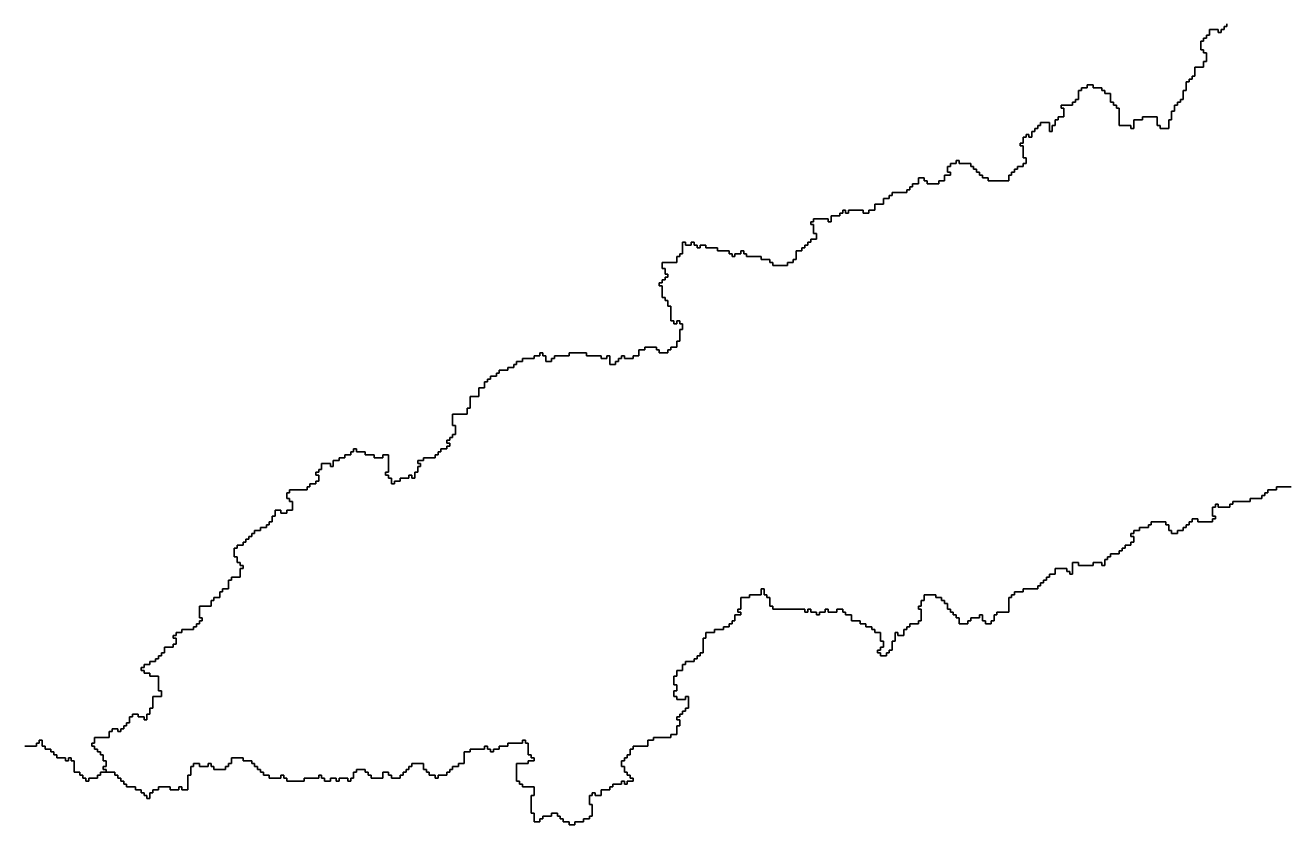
# Model space of a CAD drawing. Header units: inches. Extents: x -98695 to 376223, y 1122520 to 1501782.
# Drawn here: x 321598 to 334946, y 1210958 to 1219424 of the extents above; entities that cross this region are included whole.
import ezdxf

# ---------------------------------------------------------------- set-up
doc = ezdxf.new("R2010")
doc.units = ezdxf.units.IN
doc.header["$MEASUREMENT"] = 0
doc.layers.add('subs1', color=7, linetype='Continuous', true_color=0xc8dcf7)

msp = doc.modelspace()

# ---------------------------------------------------------------- linework, layer by layer
at = {"layer": 'subs1'}
for points in [[(334333, 1219440), (334333, 1219410), (334302, 1219410), (334302, 1219379), (334271, 1219379), (334271, 1219348), (334241, 1219348), (334241, 1219379), (334148, 1219379), (334148, 1219317), (334117, 1219317), (334117, 1219286), (334086, 1219286), (334086, 1219255), (334055, 1219255), (334055, 1219163), (334086, 1219163), (334086, 1219132), (334117, 1219132), (334117, 1219039), (334086, 1219039), (334086, 1218978), (333994, 1218978), (333994, 1218885), (333963, 1218885), (333963, 1218854), (333932, 1218854), (333932, 1218823), (333901, 1218823), (333901, 1218731), (333870, 1218731), (333870, 1218638), (333840, 1218638), (333840, 1218608), (333809, 1218608), (333809, 1218577), (333778, 1218577), (333778, 1218515), (333747, 1218515), (333747, 1218422), (333716, 1218422), (333716, 1218330), (333624, 1218330), (333624, 1218361), (333593, 1218361), (333593, 1218453), (333439, 1218453), (333439, 1218422), (333346, 1218422), (333346, 1218330), (333315, 1218330), (333315, 1218361), (333192, 1218361), (333192, 1218546), (333161, 1218546), (333161, 1218577), (333130, 1218577), (333130, 1218608), (333099, 1218608), (333099, 1218700), (333038, 1218700), (333038, 1218731), (333007, 1218731), (333007, 1218762), (332914, 1218762), (332914, 1218793), (332852, 1218793), (332852, 1218762), (332791, 1218762), (332791, 1218731), (332760, 1218731), (332760, 1218638), (332729, 1218638), (332729, 1218608), (332698, 1218608), (332698, 1218577), (332575, 1218577), (332575, 1218546), (332606, 1218546), (332606, 1218453), (332544, 1218453), (332544, 1218422), (332513, 1218422), (332513, 1218361), (332482, 1218361), (332482, 1218299), (332451, 1218299), (332451, 1218392), (332359, 1218392), (332359, 1218361), (332328, 1218361), (332328, 1218330), (332297, 1218330), (332297, 1218299), (332266, 1218299), (332266, 1218237), (332235, 1218237), (332235, 1218268), (332205, 1218268), (332205, 1218237), (332174, 1218237), (332174, 1218176), (332143, 1218176), (332143, 1218145), (332174, 1218145), (332174, 1218021), (332205, 1218021), (332205, 1217960), (332174, 1217960), (332174, 1217929), (332112, 1217929), (332112, 1217898), (332081, 1217898), (332081, 1217867), (332050, 1217867), (332050, 1217836), (332020, 1217836), (332020, 1217775), (331804, 1217775), (331804, 1217806), (331742, 1217806), (331742, 1217836), (331711, 1217836), (331711, 1217867), (331680, 1217867), (331680, 1217898), (331649, 1217898), (331649, 1217929), (331619, 1217929), (331619, 1217960), (331495, 1217960), (331495, 1217991), (331464, 1217991), (331464, 1217960), (331403, 1217960), (331403, 1217929), (331372, 1217929), (331372, 1217867), (331403, 1217867), (331403, 1217836), (331341, 1217836), (331341, 1217775), (331279, 1217775), (331279, 1217744), (331156, 1217744), (331156, 1217775), (331125, 1217775), (331125, 1217806), (331063, 1217806), (331063, 1217744), (331002, 1217744), (331002, 1217713), (330971, 1217713), (330971, 1217682), (330940, 1217682), (330940, 1217651), (330786, 1217651), (330786, 1217620), (330755, 1217620), (330755, 1217590), (330693, 1217590), (330693, 1217528), (330601, 1217528), (330601, 1217466), (330539, 1217466), (330539, 1217435), (330477, 1217435), (330477, 1217466), (330323, 1217466), (330323, 1217435), (330292, 1217435), (330292, 1217466), (330261, 1217466), (330261, 1217435), (330230, 1217435), (330230, 1217405), (330138, 1217405), (330138, 1217343), (330107, 1217343), (330107, 1217374), (329953, 1217374), (329953, 1217343), (329922, 1217343), (329922, 1217312), (329953, 1217312), (329953, 1217219), (329984, 1217219), (329984, 1217158), (329922, 1217158), (329922, 1217127), (329891, 1217127), (329891, 1217096), (329860, 1217096), (329860, 1217065), (329829, 1217065), (329829, 1217034), (329768, 1217034), (329768, 1216942), (329737, 1216942), (329737, 1216911), (329675, 1216911), (329675, 1216880), (329521, 1216880), (329521, 1216911), (329490, 1216911), (329490, 1216942), (329398, 1216942), (329398, 1216973), (329243, 1216973), (329243, 1217004), (329212, 1217004), (329212, 1217034), (329182, 1217034), (329182, 1217004), (329120, 1217004), (329120, 1216973), (329089, 1216973), (329089, 1217004), (329058, 1217004), (329058, 1217034), (328935, 1217034), (328935, 1217065), (328811, 1217065), (328811, 1217096), (328750, 1217096), (328750, 1217065), (328719, 1217065), (328719, 1217096), (328688, 1217096), (328688, 1217127), (328657, 1217127), (328657, 1217096), (328596, 1217096), (328596, 1217127), (328565, 1217127), (328565, 1217004), (328534, 1217004), (328534, 1216973), (328503, 1216973), (328503, 1216911), (328349, 1216911), (328349, 1216849), (328380, 1216849), (328380, 1216788), (328410, 1216788), (328410, 1216757), (328380, 1216757), (328380, 1216726), (328349, 1216726), (328349, 1216695), (328318, 1216695), (328318, 1216664), (328349, 1216664), (328349, 1216541), (328380, 1216541), (328380, 1216510), (328410, 1216510), (328410, 1216448), (328441, 1216448), (328441, 1216294), (328472, 1216294), (328472, 1216263), (328503, 1216263), (328503, 1216294), (328534, 1216294), (328534, 1216263), (328565, 1216263), (328565, 1216202), (328534, 1216202), (328534, 1216078), (328503, 1216078), (328503, 1216016), (328441, 1216016), (328441, 1215986), (328410, 1215986), (328410, 1215955), (328318, 1215955), (328318, 1215986), (328287, 1215986), (328287, 1216016), (328164, 1216016), (328164, 1215986), (328102, 1215986), (328102, 1215924), (328040, 1215924), (328040, 1215893), (327948, 1215893), (327948, 1215924), (327917, 1215924), (327917, 1215893), (327886, 1215893), (327886, 1215862), (327855, 1215862), (327855, 1215831), (327794, 1215831), (327794, 1215924), (327763, 1215924), (327763, 1215893), (327701, 1215893), (327701, 1215924), (327547, 1215924), (327547, 1215955), (327362, 1215955), (327362, 1215924), (327207, 1215924), (327207, 1215893), (327177, 1215893), (327177, 1215862), (327115, 1215862), (327115, 1215924), (327084, 1215924), (327084, 1215955), (327053, 1215955), (327053, 1215924), (326992, 1215924), (326992, 1215893), (326868, 1215893), (326868, 1215862), (326806, 1215862), (326806, 1215831), (326776, 1215831), (326776, 1215800), (326714, 1215800), (326714, 1215770), (326621, 1215770), (326621, 1215739), (326591, 1215739), (326591, 1215708), (326529, 1215708), (326529, 1215677), (326498, 1215677), (326498, 1215646), (326467, 1215646), (326467, 1215585), (326405, 1215585), (326405, 1215492), (326313, 1215492), (326313, 1215369), (326282, 1215369), (326282, 1215307), (326128, 1215307), (326128, 1215184), (326159, 1215184), (326159, 1215091), (326128, 1215091), (326128, 1215060), (326097, 1215060), (326097, 1215029), (326066, 1215029), (326066, 1214998), (326097, 1214998), (326097, 1214968), (326066, 1214968), (326066, 1214937), (326004, 1214937), (326004, 1214906), (325974, 1214906), (325974, 1214875), (325943, 1214875), (325943, 1214844), (325819, 1214844), (325819, 1214813), (325758, 1214813), (325758, 1214783), (325788, 1214783), (325788, 1214752), (325758, 1214752), (325758, 1214690), (325727, 1214690), (325727, 1214628), (325696, 1214628), (325696, 1214659), (325665, 1214659), (325665, 1214628), (325573, 1214628), (325573, 1214597), (325511, 1214597), (325511, 1214567), (325480, 1214567), (325480, 1214628), (325449, 1214628), (325449, 1214659), (325418, 1214659), (325418, 1214690), (325449, 1214690), (325449, 1214875), (325387, 1214875), (325387, 1214844), (325295, 1214844), (325295, 1214875), (325202, 1214875), (325202, 1214906), (325110, 1214906), (325110, 1214937), (325079, 1214937), (325079, 1214906), (325048, 1214906), (325048, 1214875), (324986, 1214875), (324986, 1214844), (324925, 1214844), (324925, 1214813), (324863, 1214813), (324863, 1214752), (324832, 1214752), (324832, 1214783), (324740, 1214783), (324740, 1214721), (324709, 1214721), (324709, 1214690), (324678, 1214690), (324678, 1214659), (324709, 1214659), (324709, 1214597), (324678, 1214597), (324678, 1214567), (324616, 1214567), (324616, 1214536), (324585, 1214536), (324585, 1214505), (324400, 1214505), (324400, 1214474), (324370, 1214474), (324370, 1214412), (324400, 1214412), (324400, 1214382), (324431, 1214382), (324431, 1214289), (324370, 1214289), (324370, 1214258), (324308, 1214258), (324308, 1214289), (324246, 1214289), (324246, 1214227), (324215, 1214227), (324215, 1214166), (324184, 1214166), (324184, 1214135), (324154, 1214135), (324154, 1214104), (324092, 1214104), (324092, 1214073), (324030, 1214073), (324030, 1214042), (323999, 1214042), (323999, 1214011), (323969, 1214011), (323969, 1213981), (323938, 1213981), (323938, 1213950), (323907, 1213950), (323907, 1213919), (323845, 1213919), (323845, 1213888), (323814, 1213888), (323814, 1213795), (323845, 1213795), (323845, 1213734), (323876, 1213734), (323876, 1213703), (323907, 1213703), (323907, 1213672), (323876, 1213672), (323876, 1213580), (323783, 1213580), (323783, 1213549), (323753, 1213549), (323753, 1213456), (323691, 1213456), (323691, 1213425), (323660, 1213425), (323660, 1213364), (323598, 1213364), (323598, 1213333), (323568, 1213333), (323568, 1213271), (323444, 1213271), (323444, 1213148), (323475, 1213148), (323475, 1213117), (323444, 1213117), (323444, 1213086), (323413, 1213086), (323413, 1213055), (323382, 1213055), (323382, 1213024), (323259, 1213024), (323259, 1212993), (323197, 1212993), (323197, 1212963), (323167, 1212963), (323167, 1212932), (323197, 1212932), (323197, 1212870), (323167, 1212870), (323167, 1212839), (323074, 1212839), (323074, 1212778), (323043, 1212778), (323043, 1212747), (323012, 1212747), (323012, 1212716), (322981, 1212716), (322981, 1212685), (322920, 1212685), (322920, 1212654), (322858, 1212654), (322858, 1212623), (322827, 1212623), (322827, 1212592), (322858, 1212592), (322858, 1212562), (322920, 1212562), (322920, 1212531), (323012, 1212531), (323012, 1212376), (323043, 1212376), (323043, 1212315), (322951, 1212315), (322951, 1212191), (322920, 1212191), (322920, 1212130), (322889, 1212130), (322889, 1212068), (322858, 1212068), (322858, 1212099), (322796, 1212099), (322796, 1212130), (322735, 1212130), (322735, 1212099), (322704, 1212099), (322704, 1212037), (322673, 1212037), (322673, 1212006), (322642, 1212006), (322642, 1211975), (322611, 1211975), (322611, 1211945), (322580, 1211945), (322580, 1211975), (322519, 1211975), (322519, 1211945), (322488, 1211945), (322488, 1211883), (322334, 1211883), (322334, 1211821), (322303, 1211821), (322303, 1211790), (322334, 1211790), (322334, 1211760), (322365, 1211760), (322365, 1211729), (322395, 1211729), (322395, 1211698), (322426, 1211698), (322426, 1211636), (322457, 1211636), (322457, 1211574), (322426, 1211574), (322426, 1211544), (322457, 1211544), (322457, 1211513), (322395, 1211513), (322395, 1211482), (322365, 1211482), (322365, 1211451), (322272, 1211451), (322272, 1211420), (322241, 1211420), (322241, 1211451), (322210, 1211451), (322210, 1211482), (322179, 1211482), (322179, 1211513), (322118, 1211513), (322118, 1211636), (322087, 1211636), (322087, 1211667), (322056, 1211667), (322056, 1211636), (322025, 1211636), (322025, 1211667), (321933, 1211667), (321933, 1211698), (321902, 1211698), (321902, 1211729), (321871, 1211729), (321871, 1211760), (321809, 1211760), (321809, 1211790), (321778, 1211790), (321778, 1211852), (321748, 1211852), (321748, 1211821), (321717, 1211821), (321717, 1211790), (321593, 1211790)], [(321593, 1211790), (321717, 1211790), (321717, 1211821), (321748, 1211821), (321748, 1211852), (321778, 1211852), (321778, 1211790), (321809, 1211790), (321809, 1211760), (321871, 1211760), (321871, 1211729), (321902, 1211729), (321902, 1211698), (321933, 1211698), (321933, 1211667), (322025, 1211667), (322025, 1211636), (322056, 1211636), (322056, 1211667), (322087, 1211667), (322087, 1211636), (322118, 1211636), (322118, 1211513), (322179, 1211513), (322179, 1211482), (322210, 1211482), (322210, 1211451), (322241, 1211451), (322241, 1211420), (322272, 1211420), (322272, 1211451), (322365, 1211451), (322365, 1211482), (322395, 1211482), (322395, 1211513), (322457, 1211513), (322550, 1211513), (322550, 1211482), (322580, 1211482), (322580, 1211451), (322611, 1211451), (322611, 1211420), (322642, 1211420), (322642, 1211389), (322673, 1211389), (322673, 1211359), (322766, 1211359), (322766, 1211328), (322827, 1211328), (322827, 1211297), (322858, 1211297), (322858, 1211266), (322889, 1211266), (322889, 1211235), (322920, 1211235), (322920, 1211297), (322951, 1211297), (322951, 1211328), (323012, 1211328), (323012, 1211359), (323136, 1211359), (323136, 1211328), (323228, 1211328), (323228, 1211359), (323259, 1211359), (323259, 1211328), (323321, 1211328), (323321, 1211482), (323352, 1211482), (323352, 1211574), (323382, 1211574), (323382, 1211605), (323444, 1211605), (323444, 1211574), (323537, 1211574), (323537, 1211605), (323568, 1211605), (323568, 1211574), (323598, 1211574), (323598, 1211544), (323722, 1211544), (323722, 1211574), (323753, 1211574), (323753, 1211605), (323783, 1211605), (323783, 1211667), (323907, 1211667), (323907, 1211636), (323999, 1211636), (323999, 1211605), (324030, 1211605), (324030, 1211574), (324061, 1211574), (324061, 1211544), (324092, 1211544), (324092, 1211513), (324123, 1211513), (324123, 1211482), (324184, 1211482), (324184, 1211451), (324308, 1211451), (324308, 1211482), (324339, 1211482), (324339, 1211451), (324370, 1211451), (324370, 1211420), (324555, 1211420), (324555, 1211451), (324709, 1211451), (324709, 1211482), (324740, 1211482), (324740, 1211451), (324771, 1211451), (324771, 1211420), (324832, 1211420), (324832, 1211451), (324894, 1211451), (324894, 1211420), (324925, 1211420), (324925, 1211451), (325017, 1211451), (325017, 1211420), (325048, 1211420), (325048, 1211451), (325079, 1211451), (325079, 1211513), (325110, 1211513), (325110, 1211544), (325202, 1211544), (325202, 1211513), (325233, 1211513), (325233, 1211482), (325264, 1211482), (325264, 1211451), (325387, 1211451), (325387, 1211513), (325449, 1211513), (325449, 1211482), (325480, 1211482), (325480, 1211451), (325573, 1211451), (325573, 1211482), (325603, 1211482), (325603, 1211513), (325634, 1211513), (325634, 1211544), (325665, 1211544), (325665, 1211574), (325696, 1211574), (325696, 1211605), (325819, 1211605), (325819, 1211544), (325850, 1211544), (325850, 1211513), (325881, 1211513), (325881, 1211482), (325943, 1211482), (325943, 1211451), (325974, 1211451), (325974, 1211482), (326066, 1211482), (326066, 1211513), (326097, 1211513), (326097, 1211544), (326128, 1211544), (326128, 1211574), (326190, 1211574), (326190, 1211605), (326251, 1211605), (326251, 1211729), (326313, 1211729), (326313, 1211760), (326467, 1211760), (326467, 1211790), (326498, 1211790), (326498, 1211760), (326529, 1211760), (326529, 1211729), (326560, 1211729), (326560, 1211760), (326621, 1211760), (326621, 1211790), (326714, 1211790), (326714, 1211821), (326868, 1211821), (326868, 1211852), (326899, 1211852), (326899, 1211821), (326930, 1211821), (326930, 1211698), (326961, 1211698), (326961, 1211667), (326992, 1211667), (326992, 1211636), (326930, 1211636), (326930, 1211605), (326806, 1211605), (326806, 1211420), (326837, 1211420), (326837, 1211389), (326868, 1211389), (326868, 1211359), (326992, 1211359), (326992, 1211266), (326961, 1211266), (326961, 1211081), (326992, 1211081), (326992, 1210988), (327053, 1210988), (327053, 1211019), (327084, 1211019), (327084, 1211050), (327177, 1211050), (327177, 1211081), (327238, 1211081), (327238, 1211050), (327269, 1211050), (327269, 1211019), (327300, 1211019), (327300, 1210988), (327362, 1210988), (327362, 1210958), (327423, 1210958), (327423, 1210988), (327516, 1210988), (327516, 1211019), (327578, 1211019), (327578, 1211050), (327608, 1211050), (327608, 1211173), (327578, 1211173), (327578, 1211266), (327608, 1211266), (327608, 1211297), (327639, 1211297), (327639, 1211266), (327701, 1211266), (327701, 1211328), (327794, 1211328), (327794, 1211359), (327824, 1211359), (327824, 1211389), (327917, 1211389), (327917, 1211420), (327948, 1211420), (327948, 1211389), (327979, 1211389), (327979, 1211420), (328040, 1211420), (328040, 1211451), (328009, 1211451), (328009, 1211482), (327979, 1211482), (327979, 1211513), (327948, 1211513), (327948, 1211574), (327917, 1211574), (327917, 1211636), (327948, 1211636), (327948, 1211667), (327979, 1211667), (327979, 1211698), (328009, 1211698), (328009, 1211760), (328040, 1211760), (328040, 1211790), (328195, 1211790), (328195, 1211852), (328256, 1211852), (328256, 1211883), (328441, 1211883), (328441, 1211914), (328503, 1211914), (328503, 1212006), (328534, 1212006), (328534, 1212068), (328503, 1212068), (328503, 1212099), (328534, 1212099), (328534, 1212130), (328565, 1212130), (328565, 1212161), (328596, 1212161), (328596, 1212191), (328626, 1212191), (328626, 1212315), (328596, 1212315), (328596, 1212284), (328503, 1212284), (328503, 1212315), (328472, 1212315), (328472, 1212376), (328503, 1212376), (328503, 1212438), (328472, 1212438), (328472, 1212531), (328503, 1212531), (328503, 1212592), (328565, 1212592), (328565, 1212654), (328596, 1212654), (328596, 1212685), (328688, 1212685), (328688, 1212716), (328719, 1212716), (328719, 1212747), (328750, 1212747), (328750, 1212778), (328781, 1212778), (328781, 1212932), (328811, 1212932), (328811, 1212993), (328904, 1212993), (328904, 1213024), (328997, 1213024), (328997, 1213055), (329058, 1213055), (329058, 1213086), (329089, 1213086), (329089, 1213117), (329120, 1213117), (329120, 1213179), (329182, 1213179), (329182, 1213209), (329151, 1213209), (329151, 1213240), (329182, 1213240), (329182, 1213364), (329274, 1213364), (329274, 1213394), (329398, 1213394), (329398, 1213456), (329428, 1213456), (329428, 1213394), (329459, 1213394), (329459, 1213364), (329490, 1213364), (329490, 1213271), (329521, 1213271), (329521, 1213240), (329860, 1213240), (329860, 1213209), (329891, 1213209), (329891, 1213240), (329922, 1213240), (329922, 1213209), (329984, 1213209), (329984, 1213179), (330015, 1213179), (330015, 1213209), (330076, 1213209), (330076, 1213240), (330107, 1213240), (330107, 1213209), (330200, 1213209), (330200, 1213240), (330261, 1213240), (330261, 1213209), (330292, 1213209), (330292, 1213179), (330354, 1213179), (330354, 1213117), (330446, 1213117), (330446, 1213086), (330508, 1213086), (330508, 1213055), (330570, 1213055), (330570, 1213024), (330601, 1213024), (330601, 1212993), (330662, 1212993), (330662, 1212901), (330693, 1212901), (330693, 1212839), (330662, 1212839), (330662, 1212808), (330631, 1212808), (330631, 1212778), (330662, 1212778), (330662, 1212747), (330724, 1212747), (330724, 1212778), (330755, 1212778), (330755, 1212808), (330786, 1212808), (330786, 1212901), (330817, 1212901), (330817, 1212993), (330847, 1212993), (330847, 1212963), (330909, 1212963), (330909, 1213024), (330940, 1213024), (330940, 1213055), (330971, 1213055), (330971, 1213086), (331063, 1213086), (331063, 1213117), (331094, 1213117), (331094, 1213240), (331063, 1213240), (331063, 1213271), (331094, 1213271), (331094, 1213333), (331125, 1213333), (331125, 1213394), (331248, 1213394), (331248, 1213364), (331310, 1213364), (331310, 1213333), (331341, 1213333), (331341, 1213302), (331372, 1213302), (331372, 1213240), (331403, 1213240), (331403, 1213209), (331433, 1213209), (331433, 1213179), (331464, 1213179), (331464, 1213148), (331495, 1213148), (331495, 1213086), (331588, 1213086), (331588, 1213117), (331619, 1213117), (331619, 1213148), (331711, 1213148), (331711, 1213179), (331742, 1213179), (331742, 1213117), (331773, 1213117), (331773, 1213086), (331834, 1213086), (331834, 1213117), (331865, 1213117), (331865, 1213179), (331896, 1213179), (331896, 1213209), (332020, 1213209), (332020, 1213364), (332050, 1213364), (332050, 1213394), (332081, 1213394), (332081, 1213425), (332174, 1213425), (332174, 1213456), (332328, 1213456), (332328, 1213487), (332359, 1213487), (332359, 1213518), (332390, 1213518), (332390, 1213549), (332421, 1213549), (332421, 1213580), (332451, 1213580), (332451, 1213610), (332513, 1213610), (332513, 1213672), (332636, 1213672), (332636, 1213641), (332667, 1213641), (332667, 1213610), (332698, 1213610), (332698, 1213734), (332760, 1213734), (332760, 1213703), (332914, 1213703), (332914, 1213734), (333007, 1213734), (333007, 1213703), (333038, 1213703), (333038, 1213765), (333068, 1213765), (333068, 1213795), (333099, 1213795), (333099, 1213826), (333192, 1213826), (333192, 1213857), (333223, 1213857), (333223, 1213888), (333253, 1213888), (333253, 1213919), (333315, 1213919), (333315, 1213950), (333346, 1213950), (333346, 1214011), (333315, 1214011), (333315, 1214042), (333346, 1214042), (333346, 1214073), (333408, 1214073), (333408, 1214104), (333500, 1214104), (333500, 1214135), (333531, 1214135), (333531, 1214166), (333685, 1214166), (333685, 1214135), (333716, 1214135), (333716, 1214073), (333747, 1214073), (333747, 1214042), (333809, 1214042), (333809, 1214073), (333870, 1214073), (333870, 1214104), (333901, 1214104), (333901, 1214135), (333932, 1214135), (333932, 1214166), (333963, 1214166), (333963, 1214196), (334025, 1214196), (334025, 1214166), (334179, 1214166), (334179, 1214196), (334210, 1214196), (334210, 1214227), (334179, 1214227), (334179, 1214320), (334210, 1214320), (334210, 1214351), (334241, 1214351), (334241, 1214320), (334364, 1214320), (334364, 1214351), (334395, 1214351), (334395, 1214382), (334580, 1214382), (334580, 1214412), (334703, 1214412), (334703, 1214443), (334734, 1214443), (334734, 1214474), (334765, 1214474), (334765, 1214505), (334857, 1214505), (334857, 1214536), (335012, 1214536)]]:
    msp.add_lwpolyline(points, dxfattribs=at)
msp.add_polyline3d([(335012, 1214536, 0), (334857, 1214536, 0), (334857, 1214505, 0), (334765, 1214505, 0), (334765, 1214474, 0), (334734, 1214474, 0), (334734, 1214443, 0), (334703, 1214443, 0), (334703, 1214412, 0), (334580, 1214412, 0), (334580, 1214382, 0), (334395, 1214382, 0), (334395, 1214351, 0), (334364, 1214351, 0), (334364, 1214320, 0), (334241, 1214320, 0), (334241, 1214351, 0), (334210, 1214351, 0), (334210, 1214320, 0), (334179, 1214320, 0), (334179, 1214227, 0), (334210, 1214227, 0), (334210, 1214196, 0), (334179, 1214196, 0), (334179, 1214166, 0), (334025, 1214166, 0), (334025, 1214196, 0), (333963, 1214196, 0), (333963, 1214166, 0), (333932, 1214166, 0), (333932, 1214135, 0), (333901, 1214135, 0), (333901, 1214104, 0), (333870, 1214104, 0), (333870, 1214073, 0), (333809, 1214073, 0), (333809, 1214042, 0), (333747, 1214042, 0), (333747, 1214073, 0), (333716, 1214073, 0), (333716, 1214135, 0), (333685, 1214135, 0), (333685, 1214166, 0), (333531, 1214166, 0), (333531, 1214135, 0), (333500, 1214135, 0), (333500, 1214104, 0), (333408, 1214104, 0), (333408, 1214073, 0), (333346, 1214073, 0), (333346, 1214042, 0), (333315, 1214042, 0), (333315, 1214011, 0), (333346, 1214011, 0), (333346, 1213950, 0), (333315, 1213950, 0), (333315, 1213919, 0), (333253, 1213919, 0), (333253, 1213888, 0), (333223, 1213888, 0), (333223, 1213857, 0), (333192, 1213857, 0), (333192, 1213826, 0), (333099, 1213826, 0), (333099, 1213795, 0), (333068, 1213795, 0), (333068, 1213765, 0), (333038, 1213765, 0), (333038, 1213703, 0), (333007, 1213703, 0), (333007, 1213734, 0), (332914, 1213734, 0), (332914, 1213703, 0), (332760, 1213703, 0), (332760, 1213734, 0), (332698, 1213734, 0), (332698, 1213610, 0), (332667, 1213610, 0), (332667, 1213641, 0), (332636, 1213641, 0), (332636, 1213672, 0), (332513, 1213672, 0), (332513, 1213610, 0), (332451, 1213610, 0), (332451, 1213580, 0), (332421, 1213580, 0), (332421, 1213549, 0), (332390, 1213549, 0), (332390, 1213518, 0), (332359, 1213518, 0), (332359, 1213487, 0), (332328, 1213487, 0), (332328, 1213456, 0), (332174, 1213456, 0), (332174, 1213425, 0), (332081, 1213425, 0), (332081, 1213394, 0), (332050, 1213394, 0), (332050, 1213364, 0), (332020, 1213364, 0), (332020, 1213209, 0), (331896, 1213209, 0), (331896, 1213179, 0), (331865, 1213179, 0), (331865, 1213117, 0), (331834, 1213117, 0), (331834, 1213086, 0), (331773, 1213086, 0), (331773, 1213117, 0), (331742, 1213117, 0), (331742, 1213179, 0), (331711, 1213179, 0), (331711, 1213148, 0), (331619, 1213148, 0), (331619, 1213117, 0), (331588, 1213117, 0), (331588, 1213086, 0), (331495, 1213086, 0), (331495, 1213148, 0), (331464, 1213148, 0), (331464, 1213179, 0), (331433, 1213179, 0), (331433, 1213209, 0), (331403, 1213209, 0), (331403, 1213240, 0), (331372, 1213240, 0), (331372, 1213302, 0), (331341, 1213302, 0), (331341, 1213333, 0), (331310, 1213333, 0), (331310, 1213364, 0), (331248, 1213364, 0), (331248, 1213394, 0), (331125, 1213394, 0), (331125, 1213333, 0), (331094, 1213333, 0), (331094, 1213271, 0), (331063, 1213271, 0), (331063, 1213240, 0), (331094, 1213240, 0), (331094, 1213117, 0), (331063, 1213117, 0), (331063, 1213086, 0), (330971, 1213086, 0), (330971, 1213055, 0), (330940, 1213055, 0), (330940, 1213024, 0), (330909, 1213024, 0), (330909, 1212963, 0), (330847, 1212963, 0), (330847, 1212993, 0), (330817, 1212993, 0), (330817, 1212901, 0), (330786, 1212901, 0), (330786, 1212808, 0), (330755, 1212808, 0), (330755, 1212778, 0), (330724, 1212778, 0), (330724, 1212747, 0), (330662, 1212747, 0), (330662, 1212778, 0), (330631, 1212778, 0), (330631, 1212808, 0), (330662, 1212808, 0), (330662, 1212839, 0), (330693, 1212839, 0), (330693, 1212901, 0), (330662, 1212901, 0), (330662, 1212993, 0), (330601, 1212993, 0), (330601, 1213024, 0), (330570, 1213024, 0), (330570, 1213055, 0), (330508, 1213055, 0), (330508, 1213086, 0), (330446, 1213086, 0), (330446, 1213117, 0), (330354, 1213117, 0), (330354, 1213179, 0), (330292, 1213179, 0), (330292, 1213209, 0), (330261, 1213209, 0), (330261, 1213240, 0), (330200, 1213240, 0), (330200, 1213209, 0), (330107, 1213209, 0), (330107, 1213240, 0), (330076, 1213240, 0), (330076, 1213209, 0), (330015, 1213209, 0), (330015, 1213179, 0), (329984, 1213179, 0), (329984, 1213209, 0), (329922, 1213209, 0), (329922, 1213240, 0), (329891, 1213240, 0), (329891, 1213209, 0), (329860, 1213209, 0), (329860, 1213240, 0), (329521, 1213240, 0), (329521, 1213271, 0), (329490, 1213271, 0), (329490, 1213364, 0), (329459, 1213364, 0), (329459, 1213394, 0), (329428, 1213394, 0), (329428, 1213456, 0), (329398, 1213456, 0), (329398, 1213394, 0), (329274, 1213394, 0), (329274, 1213364, 0), (329182, 1213364, 0), (329182, 1213240, 0), (329151, 1213240, 0), (329151, 1213209, 0), (329182, 1213209, 0), (329182, 1213179, 0), (329120, 1213179, 0), (329120, 1213117, 0), (329089, 1213117, 0), (329089, 1213086, 0), (329058, 1213086, 0), (329058, 1213055, 0), (328997, 1213055, 0), (328997, 1213024, 0), (328904, 1213024, 0), (328904, 1212993, 0), (328811, 1212993, 0), (328811, 1212932, 0), (328781, 1212932, 0), (328781, 1212778, 0), (328750, 1212778, 0), (328750, 1212747, 0), (328719, 1212747, 0), (328719, 1212716, 0), (328688, 1212716, 0), (328688, 1212685, 0), (328596, 1212685, 0), (328596, 1212654, 0), (328565, 1212654, 0), (328565, 1212592, 0), (328503, 1212592, 0), (328503, 1212531, 0), (328472, 1212531, 0), (328472, 1212438, 0), (328503, 1212438, 0), (328503, 1212376, 0), (328472, 1212376, 0), (328472, 1212315, 0), (328503, 1212315, 0), (328503, 1212284, 0), (328596, 1212284, 0), (328596, 1212315, 0), (328626, 1212315, 0), (328626, 1212191, 0), (328596, 1212191, 0), (328596, 1212161, 0), (328565, 1212161, 0), (328565, 1212130, 0), (328534, 1212130, 0), (328534, 1212099, 0), (328503, 1212099, 0), (328503, 1212068, 0), (328534, 1212068, 0), (328534, 1212006, 0), (328503, 1212006, 0), (328503, 1211914, 0), (328441, 1211914, 0), (328441, 1211883, 0), (328256, 1211883, 0), (328256, 1211852, 0), (328195, 1211852, 0), (328195, 1211790, 0), (328040, 1211790, 0), (328040, 1211760, 0), (328009, 1211760, 0), (328009, 1211698, 0), (327979, 1211698, 0), (327979, 1211667, 0), (327948, 1211667, 0), (327948, 1211636, 0), (327917, 1211636, 0), (327917, 1211574, 0), (327948, 1211574, 0), (327948, 1211513, 0), (327979, 1211513, 0), (327979, 1211482, 0), (328009, 1211482, 0), (328009, 1211451, 0), (328040, 1211451, 0), (328040, 1211420, 0), (327979, 1211420, 0), (327979, 1211389, 0), (327948, 1211389, 0), (327948, 1211420, 0), (327917, 1211420, 0), (327917, 1211389, 0), (327824, 1211389, 0), (327824, 1211359, 0), (327794, 1211359, 0), (327794, 1211328, 0), (327701, 1211328, 0), (327701, 1211266, 0), (327639, 1211266, 0), (327639, 1211297, 0), (327608, 1211297, 0), (327608, 1211266, 0), (327578, 1211266, 0), (327578, 1211173, 0), (327608, 1211173, 0), (327608, 1211050, 0), (327578, 1211050, 0), (327578, 1211019, 0), (327516, 1211019, 0), (327516, 1210988, 0), (327423, 1210988, 0), (327423, 1210958, 0), (327362, 1210958, 0), (327362, 1210988, 0), (327300, 1210988, 0), (327300, 1211019, 0), (327269, 1211019, 0), (327269, 1211050, 0), (327238, 1211050, 0), (327238, 1211081, 0), (327177, 1211081, 0), (327177, 1211050, 0), (327084, 1211050, 0), (327084, 1211019, 0), (327053, 1211019, 0), (327053, 1210988, 0), (326992, 1210988, 0), (326992, 1211081, 0), (326961, 1211081, 0), (326961, 1211266, 0), (326992, 1211266, 0), (326992, 1211359, 0), (326868, 1211359, 0), (326868, 1211389, 0), (326837, 1211389, 0), (326837, 1211420, 0), (326806, 1211420, 0), (326806, 1211605, 0), (326930, 1211605, 0), (326930, 1211636, 0), (326992, 1211636, 0), (326992, 1211667, 0), (326961, 1211667, 0), (326961, 1211698, 0), (326930, 1211698, 0), (326930, 1211821, 0), (326899, 1211821, 0), (326899, 1211852, 0), (326868, 1211852, 0), (326868, 1211821, 0), (326714, 1211821, 0), (326714, 1211790, 0), (326621, 1211790, 0), (326621, 1211760, 0), (326560, 1211760, 0), (326560, 1211729, 0), (326529, 1211729, 0), (326529, 1211760, 0), (326498, 1211760, 0), (326498, 1211790, 0), (326467, 1211790, 0), (326467, 1211760, 0), (326313, 1211760, 0), (326313, 1211729, 0), (326251, 1211729, 0), (326251, 1211605, 0), (326190, 1211605, 0), (326190, 1211574, 0), (326128, 1211574, 0), (326128, 1211544, 0), (326097, 1211544, 0), (326097, 1211513, 0), (326066, 1211513, 0), (326066, 1211482, 0), (325974, 1211482, 0), (325974, 1211451, 0), (325943, 1211451, 0), (325943, 1211482, 0), (325881, 1211482, 0), (325881, 1211513, 0), (325850, 1211513, 0), (325850, 1211544, 0), (325819, 1211544, 0), (325819, 1211605, 0), (325696, 1211605, 0), (325696, 1211574, 0), (325665, 1211574, 0), (325665, 1211544, 0), (325634, 1211544, 0), (325634, 1211513, 0), (325603, 1211513, 0), (325603, 1211482, 0), (325573, 1211482, 0), (325573, 1211451, 0), (325480, 1211451, 0), (325480, 1211482, 0), (325449, 1211482, 0), (325449, 1211513, 0), (325387, 1211513, 0), (325387, 1211451, 0), (325264, 1211451, 0), (325264, 1211482, 0), (325233, 1211482, 0), (325233, 1211513, 0), (325202, 1211513, 0), (325202, 1211544, 0), (325110, 1211544, 0), (325110, 1211513, 0), (325079, 1211513, 0), (325079, 1211451, 0), (325048, 1211451, 0), (325048, 1211420, 0), (325017, 1211420, 0), (325017, 1211451, 0), (324925, 1211451, 0), (324925, 1211420, 0), (324894, 1211420, 0), (324894, 1211451, 0), (324832, 1211451, 0), (324832, 1211420, 0), (324771, 1211420, 0), (324771, 1211451, 0), (324740, 1211451, 0), (324740, 1211482, 0), (324709, 1211482, 0), (324709, 1211451, 0), (324555, 1211451, 0), (324555, 1211420, 0), (324370, 1211420, 0), (324370, 1211451, 0), (324339, 1211451, 0), (324339, 1211482, 0), (324308, 1211482, 0), (324308, 1211451, 0), (324184, 1211451, 0), (324184, 1211482, 0), (324123, 1211482, 0), (324123, 1211513, 0), (324092, 1211513, 0), (324092, 1211544, 0), (324061, 1211544, 0), (324061, 1211574, 0), (324030, 1211574, 0), (324030, 1211605, 0), (323999, 1211605, 0), (323999, 1211636, 0), (323907, 1211636, 0), (323907, 1211667, 0), (323783, 1211667, 0), (323783, 1211605, 0), (323753, 1211605, 0), (323753, 1211574, 0), (323722, 1211574, 0), (323722, 1211544, 0), (323598, 1211544, 0), (323598, 1211574, 0), (323568, 1211574, 0), (323568, 1211605, 0), (323537, 1211605, 0), (323537, 1211574, 0), (323444, 1211574, 0), (323444, 1211605, 0), (323382, 1211605, 0), (323382, 1211574, 0), (323352, 1211574, 0), (323352, 1211482, 0), (323321, 1211482, 0), (323321, 1211328, 0), (323259, 1211328, 0), (323259, 1211359, 0), (323228, 1211359, 0), (323228, 1211328, 0), (323136, 1211328, 0), (323136, 1211359, 0), (323012, 1211359, 0), (323012, 1211328, 0), (322951, 1211328, 0), (322951, 1211297, 0), (322920, 1211297, 0), (322920, 1211235, 0), (322889, 1211235, 0), (322889, 1211266, 0), (322858, 1211266, 0), (322858, 1211297, 0), (322827, 1211297, 0), (322827, 1211328, 0), (322766, 1211328, 0), (322766, 1211359, 0), (322673, 1211359, 0), (322673, 1211389, 0), (322642, 1211389, 0), (322642, 1211420, 0), (322611, 1211420, 0), (322611, 1211451, 0), (322580, 1211451, 0), (322580, 1211482, 0), (322550, 1211482, 0), (322550, 1211513, 0), (322457, 1211513, 0), (322457, 1211544, 0), (322426, 1211544, 0), (322426, 1211574, 0), (322457, 1211574, 0), (322457, 1211636, 0), (322426, 1211636, 0), (322426, 1211698, 0), (322395, 1211698, 0), (322395, 1211729, 0), (322365, 1211729, 0), (322365, 1211760, 0), (322334, 1211760, 0), (322334, 1211790, 0), (322303, 1211790, 0), (322303, 1211821, 0), (322334, 1211821, 0), (322334, 1211883, 0), (322488, 1211883, 0), (322488, 1211945, 0), (322519, 1211945, 0), (322519, 1211975, 0), (322580, 1211975, 0), (322580, 1211945, 0), (322611, 1211945, 0), (322611, 1211975, 0), (322642, 1211975, 0), (322642, 1212006, 0), (322673, 1212006, 0), (322673, 1212037, 0), (322704, 1212037, 0), (322704, 1212099, 0), (322735, 1212099, 0), (322735, 1212130, 0), (322796, 1212130, 0), (322796, 1212099, 0), (322858, 1212099, 0), (322858, 1212068, 0), (322889, 1212068, 0), (322889, 1212130, 0), (322920, 1212130, 0), (322920, 1212191, 0), (322951, 1212191, 0), (322951, 1212315, 0), (323043, 1212315, 0), (323043, 1212376, 0), (323012, 1212376, 0), (323012, 1212531, 0), (322920, 1212531, 0), (322920, 1212562, 0), (322858, 1212562, 0), (322858, 1212592, 0), (322827, 1212592, 0), (322827, 1212623, 0), (322858, 1212623, 0), (322858, 1212654, 0), (322920, 1212654, 0), (322920, 1212685, 0), (322981, 1212685, 0), (322981, 1212716, 0), (323012, 1212716, 0), (323012, 1212747, 0), (323043, 1212747, 0), (323043, 1212778, 0), (323074, 1212778, 0), (323074, 1212839, 0), (323167, 1212839, 0), (323167, 1212870, 0), (323197, 1212870, 0), (323197, 1212932, 0), (323167, 1212932, 0), (323167, 1212963, 0), (323197, 1212963, 0), (323197, 1212993, 0), (323259, 1212993, 0), (323259, 1213024, 0), (323382, 1213024, 0), (323382, 1213055, 0), (323413, 1213055, 0), (323413, 1213086, 0), (323444, 1213086, 0), (323444, 1213117, 0), (323475, 1213117, 0), (323475, 1213148, 0), (323444, 1213148, 0), (323444, 1213271, 0), (323568, 1213271, 0), (323568, 1213333, 0), (323598, 1213333, 0), (323598, 1213364, 0), (323660, 1213364, 0), (323660, 1213425, 0), (323691, 1213425, 0), (323691, 1213456, 0), (323753, 1213456, 0), (323753, 1213549, 0), (323783, 1213549, 0), (323783, 1213580, 0), (323876, 1213580, 0), (323876, 1213672, 0), (323907, 1213672, 0), (323907, 1213703, 0), (323876, 1213703, 0), (323876, 1213734, 0), (323845, 1213734, 0), (323845, 1213795, 0), (323814, 1213795, 0), (323814, 1213888, 0), (323845, 1213888, 0), (323845, 1213919, 0), (323907, 1213919, 0), (323907, 1213950, 0), (323938, 1213950, 0), (323938, 1213981, 0), (323969, 1213981, 0), (323969, 1214011, 0), (323999, 1214011, 0), (323999, 1214042, 0), (324030, 1214042, 0), (324030, 1214073, 0), (324092, 1214073, 0), (324092, 1214104, 0), (324154, 1214104, 0), (324154, 1214135, 0), (324184, 1214135, 0), (324184, 1214166, 0), (324215, 1214166, 0), (324215, 1214227, 0), (324246, 1214227, 0), (324246, 1214289, 0), (324308, 1214289, 0), (324308, 1214258, 0), (324370, 1214258, 0), (324370, 1214289, 0), (324431, 1214289, 0), (324431, 1214382, 0), (324400, 1214382, 0), (324400, 1214412, 0), (324370, 1214412, 0), (324370, 1214474, 0), (324400, 1214474, 0), (324400, 1214505, 0), (324585, 1214505, 0), (324585, 1214536, 0), (324616, 1214536, 0), (324616, 1214567, 0), (324678, 1214567, 0), (324678, 1214597, 0), (324709, 1214597, 0), (324709, 1214659, 0), (324678, 1214659, 0), (324678, 1214690, 0), (324709, 1214690, 0), (324709, 1214721, 0), (324740, 1214721, 0), (324740, 1214783, 0), (324832, 1214783, 0), (324832, 1214752, 0), (324863, 1214752, 0), (324863, 1214813, 0), (324925, 1214813, 0), (324925, 1214844, 0), (324986, 1214844, 0), (324986, 1214875, 0), (325048, 1214875, 0), (325048, 1214906, 0), (325079, 1214906, 0), (325079, 1214937, 0), (325110, 1214937, 0), (325110, 1214906, 0), (325202, 1214906, 0), (325202, 1214875, 0), (325295, 1214875, 0), (325295, 1214844, 0), (325387, 1214844, 0), (325387, 1214875, 0), (325449, 1214875, 0), (325449, 1214690, 0), (325418, 1214690, 0), (325418, 1214659, 0), (325449, 1214659, 0), (325449, 1214628, 0), (325480, 1214628, 0), (325480, 1214567, 0), (325511, 1214567, 0), (325511, 1214597, 0), (325573, 1214597, 0), (325573, 1214628, 0), (325665, 1214628, 0), (325665, 1214659, 0), (325696, 1214659, 0), (325696, 1214628, 0), (325727, 1214628, 0), (325727, 1214690, 0), (325758, 1214690, 0), (325758, 1214752, 0), (325788, 1214752, 0), (325788, 1214783, 0), (325758, 1214783, 0), (325758, 1214813, 0), (325819, 1214813, 0), (325819, 1214844, 0), (325943, 1214844, 0), (325943, 1214875, 0), (325974, 1214875, 0), (325974, 1214906, 0), (326004, 1214906, 0), (326004, 1214937, 0), (326066, 1214937, 0), (326066, 1214968, 0), (326097, 1214968, 0), (326097, 1214998, 0), (326066, 1214998, 0), (326066, 1215029, 0), (326097, 1215029, 0), (326097, 1215060, 0), (326128, 1215060, 0), (326128, 1215091, 0), (326159, 1215091, 0), (326159, 1215184, 0), (326128, 1215184, 0), (326128, 1215307, 0), (326282, 1215307, 0), (326282, 1215369, 0), (326313, 1215369, 0), (326313, 1215492, 0), (326405, 1215492, 0), (326405, 1215585, 0), (326467, 1215585, 0), (326467, 1215646, 0), (326498, 1215646, 0), (326498, 1215677, 0), (326529, 1215677, 0), (326529, 1215708, 0), (326591, 1215708, 0), (326591, 1215739, 0), (326621, 1215739, 0), (326621, 1215770, 0), (326714, 1215770, 0), (326714, 1215800, 0), (326776, 1215800, 0), (326776, 1215831, 0), (326806, 1215831, 0), (326806, 1215862, 0), (326868, 1215862, 0), (326868, 1215893, 0), (326992, 1215893, 0), (326992, 1215924, 0), (327053, 1215924, 0), (327053, 1215955, 0), (327084, 1215955, 0), (327084, 1215924, 0), (327115, 1215924, 0), (327115, 1215862, 0), (327177, 1215862, 0), (327177, 1215893, 0), (327207, 1215893, 0), (327207, 1215924, 0), (327362, 1215924, 0), (327362, 1215955, 0), (327547, 1215955, 0), (327547, 1215924, 0), (327701, 1215924, 0), (327701, 1215893, 0), (327763, 1215893, 0), (327763, 1215924, 0), (327794, 1215924, 0), (327794, 1215831, 0), (327855, 1215831, 0), (327855, 1215862, 0), (327886, 1215862, 0), (327886, 1215893, 0), (327917, 1215893, 0), (327917, 1215924, 0), (327948, 1215924, 0), (327948, 1215893, 0), (328040, 1215893, 0), (328040, 1215924, 0), (328102, 1215924, 0), (328102, 1215986, 0), (328164, 1215986, 0), (328164, 1216016, 0), (328287, 1216016, 0), (328287, 1215986, 0), (328318, 1215986, 0), (328318, 1215955, 0), (328410, 1215955, 0), (328410, 1215986, 0), (328441, 1215986, 0), (328441, 1216016, 0), (328503, 1216016, 0), (328503, 1216078, 0), (328534, 1216078, 0), (328534, 1216202, 0), (328565, 1216202, 0), (328565, 1216263, 0), (328534, 1216263, 0), (328534, 1216294, 0), (328503, 1216294, 0), (328503, 1216263, 0), (328472, 1216263, 0), (328472, 1216294, 0), (328441, 1216294, 0), (328441, 1216448, 0), (328410, 1216448, 0), (328410, 1216510, 0), (328380, 1216510, 0), (328380, 1216541, 0), (328349, 1216541, 0), (328349, 1216664, 0), (328318, 1216664, 0), (328318, 1216695, 0), (328349, 1216695, 0), (328349, 1216726, 0), (328380, 1216726, 0), (328380, 1216757, 0), (328410, 1216757, 0), (328410, 1216788, 0), (328380, 1216788, 0), (328380, 1216849, 0), (328349, 1216849, 0), (328349, 1216911, 0), (328503, 1216911, 0), (328503, 1216973, 0), (328534, 1216973, 0), (328534, 1217004, 0), (328565, 1217004, 0), (328565, 1217127, 0), (328596, 1217127, 0), (328596, 1217096, 0), (328657, 1217096, 0), (328657, 1217127, 0), (328688, 1217127, 0), (328688, 1217096, 0), (328719, 1217096, 0), (328719, 1217065, 0), (328750, 1217065, 0), (328750, 1217096, 0), (328811, 1217096, 0), (328811, 1217065, 0), (328935, 1217065, 0), (328935, 1217034, 0), (329058, 1217034, 0), (329058, 1217004, 0), (329089, 1217004, 0), (329089, 1216973, 0), (329120, 1216973, 0), (329120, 1217004, 0), (329182, 1217004, 0), (329182, 1217034, 0), (329212, 1217034, 0), (329212, 1217004, 0), (329243, 1217004, 0), (329243, 1216973, 0), (329398, 1216973, 0), (329398, 1216942, 0), (329490, 1216942, 0), (329490, 1216911, 0), (329521, 1216911, 0), (329521, 1216880, 0), (329675, 1216880, 0), (329675, 1216911, 0), (329737, 1216911, 0), (329737, 1216942, 0), (329768, 1216942, 0), (329768, 1217034, 0), (329829, 1217034, 0), (329829, 1217065, 0), (329860, 1217065, 0), (329860, 1217096, 0), (329891, 1217096, 0), (329891, 1217127, 0), (329922, 1217127, 0), (329922, 1217158, 0), (329984, 1217158, 0), (329984, 1217219, 0), (329953, 1217219, 0), (329953, 1217312, 0), (329922, 1217312, 0), (329922, 1217343, 0), (329953, 1217343, 0), (329953, 1217374, 0), (330107, 1217374, 0), (330107, 1217343, 0), (330138, 1217343, 0), (330138, 1217405, 0), (330230, 1217405, 0), (330230, 1217435, 0), (330261, 1217435, 0), (330261, 1217466, 0), (330292, 1217466, 0), (330292, 1217435, 0), (330323, 1217435, 0), (330323, 1217466, 0), (330477, 1217466, 0), (330477, 1217435, 0), (330539, 1217435, 0), (330539, 1217466, 0), (330601, 1217466, 0), (330601, 1217528, 0), (330693, 1217528, 0), (330693, 1217590, 0), (330755, 1217590, 0), (330755, 1217620, 0), (330786, 1217620, 0), (330786, 1217651, 0), (330940, 1217651, 0), (330940, 1217682, 0), (330971, 1217682, 0), (330971, 1217713, 0), (331002, 1217713, 0), (331002, 1217744, 0), (331063, 1217744, 0), (331063, 1217806, 0), (331125, 1217806, 0), (331125, 1217775, 0), (331156, 1217775, 0), (331156, 1217744, 0), (331279, 1217744, 0), (331279, 1217775, 0), (331341, 1217775, 0), (331341, 1217836, 0), (331403, 1217836, 0), (331403, 1217867, 0), (331372, 1217867, 0), (331372, 1217929, 0), (331403, 1217929, 0), (331403, 1217960, 0), (331464, 1217960, 0), (331464, 1217991, 0), (331495, 1217991, 0), (331495, 1217960, 0), (331619, 1217960, 0), (331619, 1217929, 0), (331649, 1217929, 0), (331649, 1217898, 0), (331680, 1217898, 0), (331680, 1217867, 0), (331711, 1217867, 0), (331711, 1217836, 0), (331742, 1217836, 0), (331742, 1217806, 0), (331804, 1217806, 0), (331804, 1217775, 0), (332020, 1217775, 0), (332020, 1217836, 0), (332050, 1217836, 0), (332050, 1217867, 0), (332081, 1217867, 0), (332081, 1217898, 0), (332112, 1217898, 0), (332112, 1217929, 0), (332174, 1217929, 0), (332174, 1217960, 0), (332205, 1217960, 0), (332205, 1218021, 0), (332174, 1218021, 0), (332174, 1218145, 0), (332143, 1218145, 0), (332143, 1218176, 0), (332174, 1218176, 0), (332174, 1218237, 0), (332205, 1218237, 0), (332205, 1218268, 0), (332235, 1218268, 0), (332235, 1218237, 0), (332266, 1218237, 0), (332266, 1218299, 0), (332297, 1218299, 0), (332297, 1218330, 0), (332328, 1218330, 0), (332328, 1218361, 0), (332359, 1218361, 0), (332359, 1218392, 0), (332451, 1218392, 0), (332451, 1218299, 0), (332482, 1218299, 0), (332482, 1218361, 0), (332513, 1218361, 0), (332513, 1218422, 0), (332544, 1218422, 0), (332544, 1218453, 0), (332606, 1218453, 0), (332606, 1218546, 0), (332575, 1218546, 0), (332575, 1218577, 0), (332698, 1218577, 0), (332698, 1218608, 0), (332729, 1218608, 0), (332729, 1218638, 0), (332760, 1218638, 0), (332760, 1218731, 0), (332791, 1218731, 0), (332791, 1218762, 0), (332852, 1218762, 0), (332852, 1218793, 0), (332914, 1218793, 0), (332914, 1218762, 0), (333007, 1218762, 0), (333007, 1218731, 0), (333038, 1218731, 0), (333038, 1218700, 0), (333099, 1218700, 0), (333099, 1218608, 0), (333130, 1218608, 0), (333130, 1218577, 0), (333161, 1218577, 0), (333161, 1218546, 0), (333192, 1218546, 0), (333192, 1218361, 0), (333315, 1218361, 0), (333315, 1218330, 0), (333346, 1218330, 0), (333346, 1218422, 0), (333439, 1218422, 0), (333439, 1218453, 0), (333593, 1218453, 0), (333593, 1218361, 0), (333624, 1218361, 0), (333624, 1218330, 0), (333716, 1218330, 0), (333716, 1218422, 0), (333747, 1218422, 0), (333747, 1218515, 0), (333778, 1218515, 0), (333778, 1218577, 0), (333809, 1218577, 0), (333809, 1218608, 0), (333840, 1218608, 0), (333840, 1218638, 0), (333870, 1218638, 0), (333870, 1218731, 0), (333901, 1218731, 0), (333901, 1218823, 0), (333932, 1218823, 0), (333932, 1218854, 0), (333963, 1218854, 0), (333963, 1218885, 0), (333994, 1218885, 0), (333994, 1218978, 0), (334086, 1218978, 0), (334086, 1219039, 0), (334117, 1219039, 0), (334117, 1219132, 0), (334086, 1219132, 0), (334086, 1219163, 0), (334055, 1219163, 0), (334055, 1219255, 0), (334086, 1219255, 0), (334086, 1219286, 0), (334117, 1219286, 0), (334117, 1219317, 0), (334148, 1219317, 0), (334148, 1219379, 0), (334241, 1219379, 0), (334241, 1219348, 0), (334271, 1219348, 0), (334271, 1219379, 0), (334302, 1219379, 0), (334302, 1219410, 0), (334333, 1219410, 0), (334333, 1219440, 0)], dxfattribs=at)

doc.saveas('drawing.dxf')
